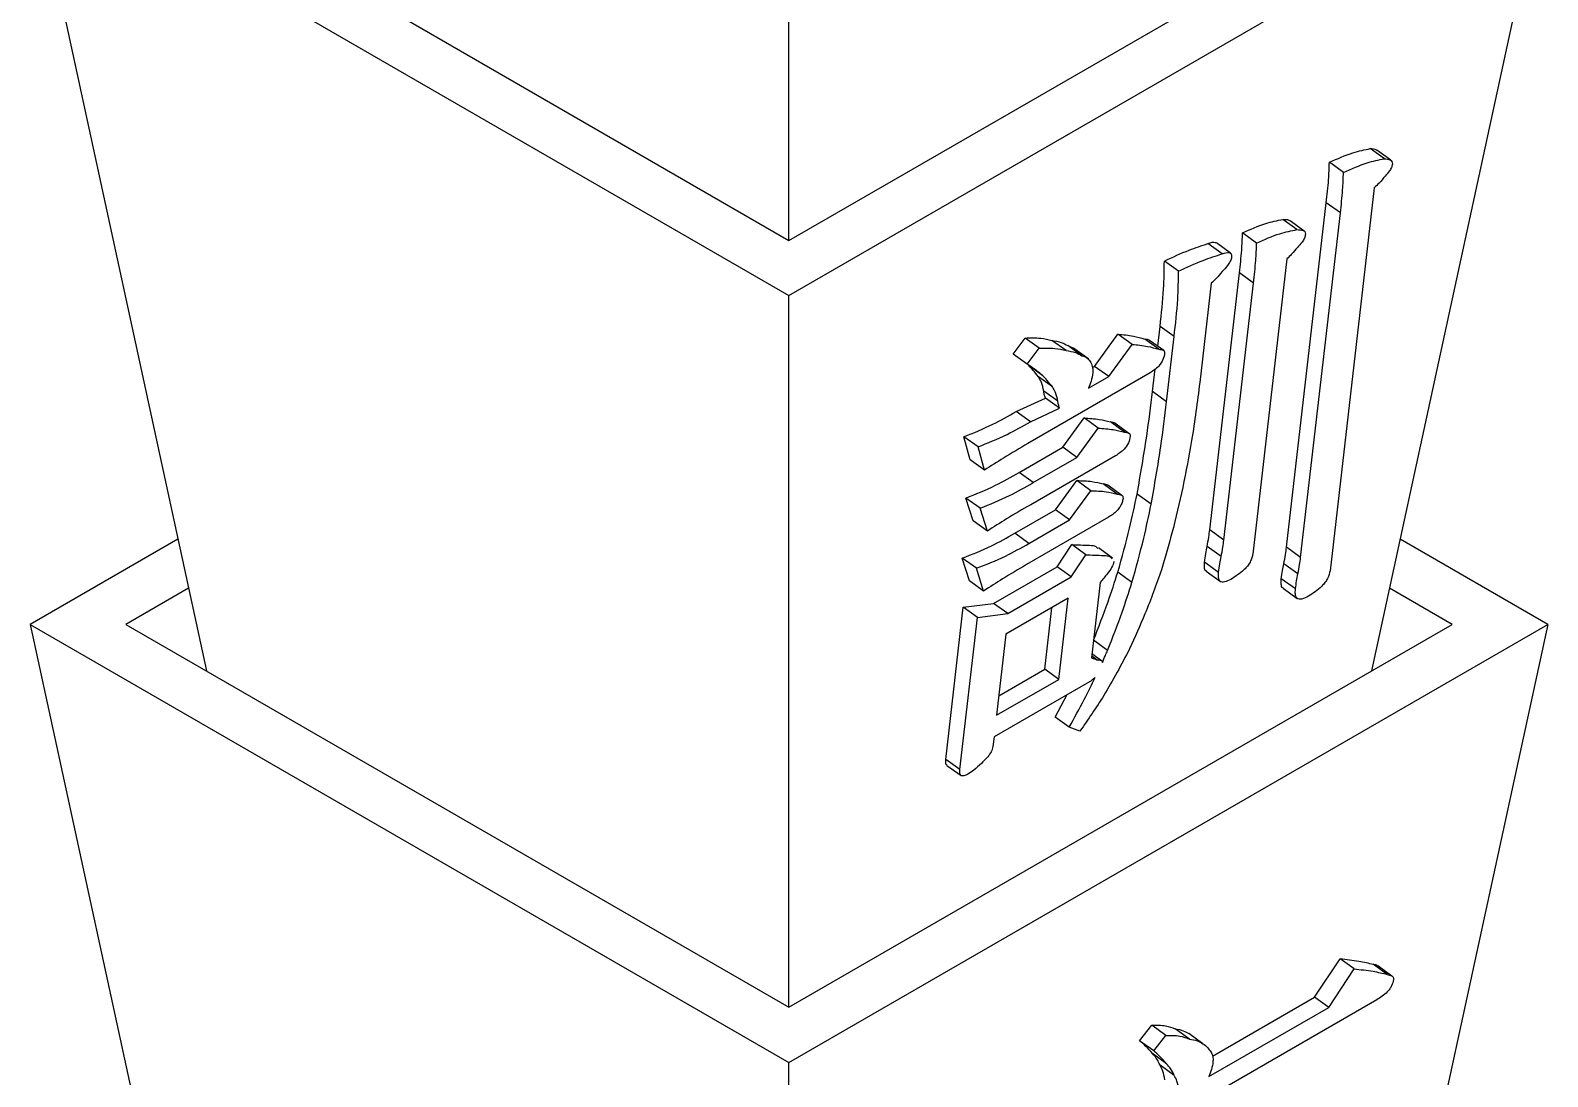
# Model space of a CAD drawing. Header units: millimetres. Extents: x 68 to 201, y 10 to 192.
# Drawn here: x 171.69 to 194.31, y 87.21 to 102.81 of the extents above; entities that cross this region are included whole.
import ezdxf

# ---------------------------------------------------------------- set-up
doc = ezdxf.new("R2010")
doc.units = ezdxf.units.MM

msp = doc.modelspace()

# ---------------------------------------------------------------- linework, layer by layer
at = {"color": 7, "linetype": 'Continuous', "lineweight": 25}
for p, q in [((183.001, 99.68), (183.001, 110.288)), ((171.687, 105.388), (183.001, 98.857)), ((171.687, 105.388), (174.312, 93.264)), ((173.113, 105.388), (183.001, 99.68)), ((183.001, 98.857), (194.315, 105.388)), ((183.001, 99.68), (192.889, 105.388)), ((194.315, 105.388), (191.69, 93.264)), ((191.88, 100.897), (191.67, 101.049)), ((191.976, 100.876), (191.766, 101.027)), ((191.27, 100.693), (191.06, 100.845)), ((191.728, 100.466), (191.069, 94.757)), ((190.42, 95.106), (191.014, 100.243)), ((191.224, 100.092), (191.014, 100.243)), ((190.631, 94.954), (191.224, 100.092)), ((189.974, 99.64), (189.764, 99.792)), ((190.576, 99.841), (190.365, 99.993)), ((190.686, 99.82), (190.476, 99.972)), ((189.459, 99.48), (189.249, 99.632)), ((189.586, 99.492), (189.375, 99.644)), ((188.809, 99.221), (188.599, 99.373)), ((190.425, 99.404), (189.917, 95.005)), ((189.276, 95.365), (189.718, 99.197)), ((189.929, 99.045), (189.718, 99.197)), ((189.297, 99.041), (189.126, 97.561)), ((189.486, 95.213), (189.929, 99.045)), ((183.001, 88.248), (183.001, 98.857)), ((186.344, 97.987), (186.523, 98.225)), ((186.733, 98.073), (186.523, 98.225)), ((187.559, 97.803), (187.907, 98.282)), ((188.118, 98.131), (187.907, 98.282)), ((188.517, 98.058), (188.307, 98.21)), ((188.499, 98.103), (188.534, 98.399)), ((188.744, 98.247), (188.534, 98.399)), ((188.632, 97.276), (188.744, 98.247)), ((186.554, 97.835), (186.344, 97.987)), ((186.554, 97.835), (186.733, 98.073)), ((187.132, 98.038), (186.921, 98.19)), ((187.159, 98.113), (187.245, 98.072)), ((187.37, 97.961), (187.159, 98.113)), ((187.456, 97.92), (187.245, 98.072)), ((187.77, 97.651), (188.118, 98.131)), ((188.59, 98.038), (188.379, 98.19)), ((186.786, 97.662), (186.576, 97.814)), ((187.527, 97.785), (187.559, 97.803)), ((187.77, 97.651), (187.559, 97.803)), ((188.421, 97.428), (188.46, 97.765)), ((188.385, 97.706), (186.563, 96.654)), ((186.93, 97.496), (186.72, 97.648)), ((187.468, 97.477), (187.77, 97.651)), ((186.39, 97.128), (186.827, 97.33)), ((187.011, 97.282), (186.8, 97.434)), ((187.037, 97.178), (186.827, 97.33)), ((188.632, 97.276), (188.421, 97.428)), ((186.6, 96.976), (186.39, 97.128)), ((186.6, 96.976), (187.037, 97.178)), ((187.083, 96.596), (187.401, 97.033)), ((187.294, 96.444), (187.611, 96.881)), ((187.611, 96.881), (187.401, 97.033)), ((188.004, 96.823), (187.794, 96.975)), ((188.071, 96.804), (187.861, 96.955)), ((185.704, 96.407), (185.61, 96.754)), ((185.821, 96.602), (185.61, 96.754)), ((185.915, 96.255), (185.704, 96.407)), ((185.915, 96.255), (185.821, 96.602)), ((186.433, 96.22), (187.083, 96.596)), ((187.871, 96.471), (186.605, 95.74)), ((186.643, 96.069), (187.294, 96.444)), ((187.294, 96.444), (187.083, 96.596)), ((186.643, 96.069), (186.433, 96.22)), ((186.976, 95.664), (187.292, 96.101)), ((187.186, 95.513), (187.502, 95.949)), ((187.502, 95.949), (187.292, 96.101)), ((187.897, 95.899), (187.687, 96.051)), ((187.965, 95.879), (187.754, 96.031)), ((185.749, 95.5), (185.64, 95.838)), ((185.851, 95.687), (185.64, 95.838)), ((188.403, 95.746), (188.192, 95.898)), ((185.96, 95.348), (185.749, 95.5)), ((185.96, 95.348), (185.851, 95.687)), ((186.369, 95.314), (186.976, 95.664)), ((187.765, 95.553), (186.543, 94.848)), ((186.58, 95.163), (187.186, 95.513)), ((187.186, 95.513), (186.976, 95.664)), ((186.58, 95.163), (186.369, 95.314)), ((189.486, 95.213), (189.276, 95.365)), ((173.887, 95.227), (171.687, 93.957)), ((186.999, 94.815), (187.219, 95.145)), ((187.429, 94.993), (187.219, 95.145)), ((187.825, 94.945), (187.615, 95.097)), ((189.446, 94.967), (189.236, 95.119)), ((190.631, 94.954), (190.42, 95.106)), ((194.315, 93.957), (192.115, 95.227)), ((185.693, 94.605), (185.584, 94.944)), ((185.795, 94.792), (185.584, 94.944)), ((186.053, 94.27), (186.999, 94.815)), ((187.209, 94.663), (186.999, 94.815)), ((187.209, 94.663), (187.429, 94.993)), ((189.407, 94.73), (189.197, 94.882)), ((190.591, 94.708), (190.38, 94.86)), ((185.903, 94.453), (185.693, 94.605)), ((185.903, 94.453), (185.795, 94.792)), ((186.264, 94.118), (187.209, 94.663)), ((188.116, 94.582), (187.905, 94.734)), ((189.224, 94.748), (189.434, 94.596)), ((190.554, 94.484), (190.343, 94.636)), ((174.046, 94.495), (173.113, 93.957)), ((187.642, 94.582), (187.512, 93.456)), ((190.371, 94.496), (190.581, 94.344)), ((192.889, 93.957), (191.956, 94.495)), ((185.338, 91.944), (185.6, 94.211)), ((185.6, 94.211), (186.053, 94.27)), ((185.811, 94.059), (185.6, 94.211)), ((186.264, 94.118), (186.053, 94.27)), ((187.166, 94.345), (186.236, 93.808)), ((186.816, 93.289), (186.922, 94.204)), ((187.027, 93.137), (187.166, 94.345)), ((171.687, 93.957), (183.001, 87.425)), ((171.687, 93.957), (174.312, 81.832)), ((173.113, 93.957), (183.001, 88.248)), ((183.001, 87.425), (194.315, 93.957)), ((183.001, 88.248), (192.889, 93.957)), ((185.549, 91.792), (185.811, 94.059)), ((185.811, 94.059), (186.264, 94.118)), ((194.315, 93.957), (191.69, 81.832)), ((186.236, 93.808), (186.097, 92.601)), ((187.753, 93.569), (187.543, 93.721)), ((187.591, 93.428), (187.515, 93.483)), ((187.663, 93.413), (187.519, 93.517)), ((186.131, 92.893), (186.816, 93.289)), ((187.027, 93.137), (186.816, 93.289)), ((187.481, 93.1), (186.06, 92.279)), ((186.097, 92.601), (187.027, 93.137)), ((186.97, 92.575), (187.15, 92.909)), ((187.18, 92.423), (186.97, 92.575)), ((187.34, 92.365), (187.18, 92.423)), ((186.06, 92.279), (186.043, 92.134)), ((185.549, 91.792), (185.338, 91.944)), ((185.357, 91.855), (185.567, 91.703)), ((190.838, 88.398), (191.218, 88.972)), ((191.428, 88.82), (191.218, 88.972)), ((191.049, 88.246), (191.428, 88.82)), ((191.923, 88.738), (191.712, 88.89)), ((191.991, 88.714), (191.781, 88.866)), ((191.766, 88.359), (189.213, 86.885)), ((189.318, 87.52), (190.838, 88.398)), ((191.049, 88.246), (190.838, 88.398)), ((189.263, 87.215), (191.049, 88.246)), ((188.229, 87.75), (188.411, 87.979)), ((188.621, 87.827), (188.411, 87.979)), ((188.44, 87.598), (188.621, 87.827)), ((188.972, 87.774), (188.761, 87.926)), ((189.173, 87.705), (188.962, 87.857)), ((188.44, 87.598), (188.229, 87.75)), ((183.001, 76.816), (183.001, 87.425)), ((188.633, 87.406), (188.423, 87.558)), ((188.746, 87.232), (188.535, 87.384))]:
    msp.add_line(p, q, dxfattribs=at)
for points, knots in [([(191.06, 100.845), (191.179, 100.898), (191.39, 100.994), (191.585, 101.033), (191.67, 101.049)], [0, 0, 0, 0, 0.560237, 1, 1, 1, 1]), ([(191.67, 101.049), (191.703, 101.05), (191.74, 101.05), (191.762, 101.028), (191.765, 101.026)], [0, 0, 0, 0, 0.896757, 1, 1, 1, 1]), ([(191.014, 100.243), (191.027, 100.358), (191.049, 100.563), (191.057, 100.759), (191.06, 100.845)], [0, 0, 0, 0, 0.559994, 1, 1, 1, 1]), ([(191.224, 100.092), (191.237, 100.206), (191.26, 100.411), (191.267, 100.607), (191.27, 100.693)], [0, 0, 0, 0, 0.560001, 1, 1, 1, 1]), ([(191.27, 100.693), (191.389, 100.746), (191.601, 100.843), (191.795, 100.881), (191.88, 100.897)], [0, 0, 0, 0, 0.560237, 1, 1, 1, 1]), ([(191.88, 100.897), (191.912, 100.895), (191.955, 100.893), (191.996, 100.862), (191.998, 100.832), (191.999, 100.817)], [0, 0, 0, 0, 0.558955, 0.780633, 1, 1, 1, 1]), ([(191.999, 100.817), (191.995, 100.8), (191.988, 100.766), (191.948, 100.7), (191.912, 100.662), (191.89, 100.639)], [0, 0, 0, 0, 0.2792211, 0.5604942, 1, 1, 1, 1]), ([(191.89, 100.639), (191.861, 100.603), (191.81, 100.54), (191.753, 100.489), (191.728, 100.466)], [0, 0, 0, 0, 0.56053, 1, 1, 1, 1]), ([(189.718, 99.197), (189.731, 99.311), (189.754, 99.514), (189.761, 99.707), (189.764, 99.792)], [0, 0, 0, 0, 0.5599977, 1, 1, 1, 1]), ([(189.764, 99.792), (189.881, 99.845), (190.09, 99.939), (190.281, 99.976), (190.365, 99.993)], [0, 0, 0, 0, 0.560186, 1, 1, 1, 1]), ([(189.974, 99.64), (190.091, 99.693), (190.3, 99.787), (190.492, 99.824), (190.576, 99.841)], [0, 0, 0, 0, 0.560186, 1, 1, 1, 1]), ([(190.365, 99.993), (190.399, 99.994), (190.441, 99.996), (190.469, 99.975), (190.475, 99.971)], [0, 0, 0, 0, 0.801709, 1, 1, 1, 1]), ([(190.576, 99.841), (190.608, 99.84), (190.653, 99.839), (190.7, 99.817), (190.702, 99.787), (190.703, 99.772)], [0, 0, 0, 0, 0.558916, 0.781469, 1, 1, 1, 1]), ([(188.599, 99.373), (188.723, 99.431), (188.944, 99.534), (189.156, 99.602), (189.249, 99.632)], [0, 0, 0, 0, 0.560052, 1, 1, 1, 1]), ([(189.249, 99.632), (189.291, 99.648), (189.342, 99.668), (189.369, 99.645), (189.373, 99.641)], [0, 0, 0, 0, 0.831651, 1, 1, 1, 1]), ([(189.929, 99.045), (189.941, 99.159), (189.964, 99.362), (189.971, 99.555), (189.974, 99.64)], [0, 0, 0, 0, 0.5599977, 1, 1, 1, 1]), ([(190.582, 99.576), (190.554, 99.541), (190.504, 99.479), (190.449, 99.427), (190.425, 99.404)], [0, 0, 0, 0, 0.561095, 1, 1, 1, 1]), ([(190.703, 99.772), (190.699, 99.753), (190.692, 99.715), (190.647, 99.642), (190.607, 99.601), (190.582, 99.576)], [0, 0, 0, 0, 0.279588, 0.560868, 1, 1, 1, 1]), ([(188.534, 98.399), (188.555, 98.587), (188.593, 98.922), (188.597, 99.235), (188.599, 99.373)], [0, 0, 0, 0, 0.5600503, 1, 1, 1, 1]), ([(188.809, 99.221), (188.933, 99.279), (189.154, 99.382), (189.366, 99.45), (189.459, 99.48)], [0, 0, 0, 0, 0.560052, 1, 1, 1, 1]), ([(189.459, 99.48), (189.499, 99.493), (189.555, 99.512), (189.602, 99.484), (189.602, 99.45), (189.602, 99.434)], [0, 0, 0, 0, 0.558464, 0.779698, 1, 1, 1, 1]), ([(189.602, 99.434), (189.597, 99.412), (189.586, 99.369), (189.531, 99.29), (189.487, 99.243), (189.46, 99.215)], [0, 0, 0, 0, 0.2781244, 0.5600486, 1, 1, 1, 1]), ([(188.744, 98.247), (188.765, 98.435), (188.804, 98.77), (188.808, 99.083), (188.809, 99.221)], [0, 0, 0, 0, 0.5600522, 1, 1, 1, 1]), ([(189.46, 99.215), (189.431, 99.179), (189.379, 99.116), (189.322, 99.064), (189.297, 99.041)], [0, 0, 0, 0, 0.560625, 1, 1, 1, 1]), ([(186.523, 98.225), (186.602, 98.228), (186.743, 98.233), (186.867, 98.203), (186.921, 98.19)], [0, 0, 0, 0, 0.560053, 1, 1, 1, 1]), ([(187.907, 98.282), (187.985, 98.275), (188.124, 98.262), (188.251, 98.226), (188.307, 98.21)], [0, 0, 0, 0, 0.559999, 1, 1, 1, 1]), ([(188.307, 98.21), (188.33, 98.209), (188.357, 98.207), (188.375, 98.192), (188.379, 98.189)], [0, 0, 0, 0, 0.830107, 1, 1, 1, 1]), ([(186.733, 98.073), (186.812, 98.076), (186.954, 98.081), (187.078, 98.051), (187.132, 98.038)], [0, 0, 0, 0, 0.560055, 1, 1, 1, 1]), ([(186.921, 98.19), (186.97, 98.182), (187.056, 98.168), (187.128, 98.13), (187.159, 98.113)], [0, 0, 0, 0, 0.559884, 1, 1, 1, 1]), ([(187.132, 98.038), (187.18, 98.031), (187.267, 98.017), (187.338, 97.978), (187.37, 97.961)], [0, 0, 0, 0, 0.559887, 1, 1, 1, 1]), ([(188.118, 98.131), (188.196, 98.123), (188.335, 98.11), (188.462, 98.074), (188.517, 98.058)], [0, 0, 0, 0, 0.559999, 1, 1, 1, 1]), ([(188.603, 98.001), (188.598, 97.97), (188.587, 97.907), (188.503, 97.781), (188.43, 97.734), (188.385, 97.706)], [0, 0, 0, 0, 0.281265, 0.55975, 1, 1, 1, 1]), ([(188.517, 98.058), (188.539, 98.055), (188.569, 98.051), (188.601, 98.033), (188.603, 98.012), (188.603, 98.001)], [0, 0, 0, 0, 0.558886, 0.781499, 1, 1, 1, 1]), ([(186.786, 97.662), (186.745, 97.697), (186.671, 97.759), (186.59, 97.812), (186.554, 97.835)], [0, 0, 0, 0, 0.559952, 1, 1, 1, 1]), ([(186.72, 97.648), (186.694, 97.68), (186.648, 97.738), (186.598, 97.791), (186.576, 97.814)], [0, 0, 0, 0, 0.5599838, 1, 1, 1, 1]), ([(187.37, 97.961), (187.401, 97.951), (187.456, 97.932), (187.488, 97.882), (187.502, 97.859)], [0, 0, 0, 0, 0.5606967, 1, 1, 1, 1]), ([(187.502, 97.859), (187.513, 97.835), (187.532, 97.793), (187.531, 97.732), (187.53, 97.705)], [0, 0, 0, 0, 0.559785, 1, 1, 1, 1]), ([(186.8, 97.434), (186.79, 97.479), (186.772, 97.559), (186.736, 97.621), (186.72, 97.648)], [0, 0, 0, 0, 0.559658, 1, 1, 1, 1]), ([(186.93, 97.496), (186.905, 97.528), (186.859, 97.586), (186.809, 97.639), (186.786, 97.662)], [0, 0, 0, 0, 0.5599838, 1, 1, 1, 1]), ([(187.53, 97.705), (187.524, 97.664), (187.512, 97.592), (187.482, 97.512), (187.468, 97.477)], [0, 0, 0, 0, 0.560964, 1, 1, 1, 1]), ([(189.126, 97.561), (189.09, 97.275), (189.026, 96.765), (188.92, 96.233), (188.873, 95.999)], [0, 0, 0, 0, 0.55999, 1, 1, 1, 1]), ([(186.827, 97.33), (186.82, 97.348), (186.807, 97.379), (186.802, 97.417), (186.8, 97.434)], [0, 0, 0, 0, 0.559824, 1, 1, 1, 1]), ([(187.011, 97.282), (187.001, 97.327), (186.983, 97.407), (186.946, 97.469), (186.93, 97.496)], [0, 0, 0, 0, 0.559659, 1, 1, 1, 1]), ([(188.192, 95.898), (188.243, 96.188), (188.333, 96.705), (188.395, 97.207), (188.421, 97.428)], [0, 0, 0, 0, 0.559983, 1, 1, 1, 1]), ([(185.61, 96.754), (185.754, 96.811), (186.009, 96.914), (186.273, 97.063), (186.39, 97.128)], [0, 0, 0, 0, 0.559903, 1, 1, 1, 1]), ([(187.037, 97.178), (187.03, 97.196), (187.018, 97.227), (187.013, 97.265), (187.011, 97.282)], [0, 0, 0, 0, 0.559811, 1, 1, 1, 1]), ([(188.403, 95.746), (188.453, 96.036), (188.544, 96.553), (188.605, 97.055), (188.632, 97.276)], [0, 0, 0, 0, 0.559985, 1, 1, 1, 1]), ([(185.821, 96.602), (185.964, 96.66), (186.22, 96.763), (186.484, 96.911), (186.6, 96.976)], [0, 0, 0, 0, 0.559903, 1, 1, 1, 1]), ([(187.401, 97.033), (187.477, 97.028), (187.614, 97.019), (187.739, 96.989), (187.794, 96.975)], [0, 0, 0, 0, 0.560013, 1, 1, 1, 1]), ([(187.611, 96.881), (187.688, 96.876), (187.824, 96.867), (187.949, 96.837), (188.004, 96.823)], [0, 0, 0, 0, 0.560013, 1, 1, 1, 1]), ([(187.794, 96.975), (187.817, 96.974), (187.843, 96.972), (187.859, 96.956), (187.86, 96.955)], [0, 0, 0, 0, 0.91316, 1, 1, 1, 1]), ([(186.563, 96.654), (186.442, 96.582), (186.226, 96.454), (186.01, 96.316), (185.915, 96.255)], [0, 0, 0, 0, 0.560017, 1, 1, 1, 1]), ([(188.088, 96.759), (188.083, 96.728), (188.071, 96.666), (187.986, 96.544), (187.915, 96.498), (187.871, 96.471)], [0, 0, 0, 0, 0.280885, 0.559409, 1, 1, 1, 1]), ([(188.004, 96.823), (188.026, 96.82), (188.057, 96.816), (188.087, 96.793), (188.088, 96.77), (188.088, 96.759)], [0, 0, 0, 0, 0.559417, 0.780912, 1, 1, 1, 1]), ([(185.64, 95.838), (185.786, 95.898), (186.046, 96.003), (186.315, 96.154), (186.433, 96.22)], [0, 0, 0, 0, 0.559907, 1, 1, 1, 1]), ([(185.851, 95.687), (185.996, 95.746), (186.257, 95.851), (186.525, 96.002), (186.643, 96.069)], [0, 0, 0, 0, 0.559907, 1, 1, 1, 1]), ([(187.292, 96.101), (187.369, 96.098), (187.507, 96.094), (187.632, 96.064), (187.687, 96.051)], [0, 0, 0, 0, 0.560056, 1, 1, 1, 1]), ([(187.502, 95.949), (187.579, 95.946), (187.718, 95.942), (187.842, 95.912), (187.897, 95.899)], [0, 0, 0, 0, 0.560056, 1, 1, 1, 1]), ([(187.687, 96.051), (187.71, 96.05), (187.736, 96.048), (187.752, 96.032), (187.754, 96.03)], [0, 0, 0, 0, 0.91316, 1, 1, 1, 1]), ([(188.873, 95.999), (188.822, 95.773), (188.732, 95.368), (188.609, 94.952), (188.555, 94.769)], [0, 0, 0, 0, 0.560007, 1, 1, 1, 1]), ([(186.605, 95.74), (186.485, 95.671), (186.271, 95.547), (186.055, 95.409), (185.96, 95.348)], [0, 0, 0, 0, 0.560026, 1, 1, 1, 1]), ([(187.982, 95.835), (187.978, 95.815), (187.972, 95.775), (187.94, 95.708), (187.87, 95.619), (187.808, 95.58), (187.765, 95.553)], [0, 0, 0, 0, 0.18726, 0.374105, 0.561112, 1, 1, 1, 1]), ([(187.897, 95.899), (187.919, 95.896), (187.95, 95.891), (187.98, 95.869), (187.981, 95.846), (187.982, 95.835)], [0, 0, 0, 0, 0.559417, 0.780912, 1, 1, 1, 1]), ([(187.905, 94.734), (187.967, 94.954), (188.076, 95.348), (188.157, 95.73), (188.192, 95.898)], [0, 0, 0, 0, 0.5599294, 1, 1, 1, 1]), ([(188.116, 94.582), (188.177, 94.802), (188.287, 95.196), (188.367, 95.578), (188.403, 95.746)], [0, 0, 0, 0, 0.5599294, 1, 1, 1, 1]), ([(185.584, 94.944), (185.728, 95), (185.985, 95.1), (186.252, 95.249), (186.369, 95.314)], [0, 0, 0, 0, 0.559934, 1, 1, 1, 1]), ([(189.236, 95.119), (189.245, 95.166), (189.261, 95.249), (189.271, 95.33), (189.276, 95.365)], [0, 0, 0, 0, 0.559988, 1, 1, 1, 1]), ([(185.795, 94.792), (185.939, 94.848), (186.196, 94.948), (186.462, 95.097), (186.58, 95.163)], [0, 0, 0, 0, 0.559934, 1, 1, 1, 1]), ([(187.219, 95.145), (187.306, 95.142), (187.428, 95.137), (187.57, 95.133), (187.597, 95.097), (187.606, 95.086)], [0, 0, 0, 0, 0.639442, 0.890681, 1, 1, 1, 1]), ([(189.197, 94.882), (189.203, 94.925), (189.213, 95.003), (189.229, 95.083), (189.236, 95.119)], [0, 0, 0, 0, 0.559932, 1, 1, 1, 1]), ([(189.446, 94.967), (189.455, 95.014), (189.472, 95.097), (189.482, 95.178), (189.486, 95.213)], [0, 0, 0, 0, 0.559988, 1, 1, 1, 1]), ([(190.38, 94.86), (190.389, 94.906), (190.406, 94.99), (190.416, 95.07), (190.42, 95.106)], [0, 0, 0, 0, 0.559983, 1, 1, 1, 1]), ([(186.543, 94.848), (186.424, 94.777), (186.211, 94.652), (185.998, 94.514), (185.903, 94.453)], [0, 0, 0, 0, 0.560015, 1, 1, 1, 1]), ([(187.429, 94.993), (187.516, 94.99), (187.638, 94.986), (187.78, 94.981), (187.808, 94.945), (187.816, 94.934)], [0, 0, 0, 0, 0.639447, 0.890687, 1, 1, 1, 1]), ([(187.85, 94.896), (187.839, 94.865), (187.818, 94.803), (187.737, 94.696), (187.678, 94.625), (187.642, 94.582)], [0, 0, 0, 0, 0.277194, 0.559383, 1, 1, 1, 1]), ([(189.226, 94.752), (189.223, 94.752), (189.201, 94.755), (189.194, 94.808), (189.196, 94.857), (189.197, 94.882)], [0, 0, 0, 0, 0.072422, 0.535953, 1, 1, 1, 1]), ([(189.407, 94.73), (189.413, 94.773), (189.424, 94.851), (189.439, 94.932), (189.446, 94.967)], [0, 0, 0, 0, 0.559932, 1, 1, 1, 1]), ([(189.917, 95.005), (189.914, 94.986), (189.907, 94.949), (189.879, 94.885), (189.839, 94.825), (189.743, 94.722), (189.657, 94.669), (189.588, 94.626)], [0, 0, 0, 0, 0.125327, 0.250611, 0.375899, 0.501189, 1, 1, 1, 1]), ([(190.343, 94.636), (190.349, 94.677), (190.359, 94.75), (190.374, 94.826), (190.38, 94.86)], [0, 0, 0, 0, 0.559918, 1, 1, 1, 1]), ([(190.591, 94.708), (190.6, 94.754), (190.616, 94.838), (190.626, 94.918), (190.631, 94.954)], [0, 0, 0, 0, 0.559983, 1, 1, 1, 1]), ([(187.543, 93.721), (187.617, 93.912), (187.751, 94.252), (187.858, 94.587), (187.905, 94.734)], [0, 0, 0, 0, 0.559986, 1, 1, 1, 1]), ([(188.555, 94.769), (188.478, 94.551), (188.338, 94.161), (188.159, 93.766), (188.08, 93.592)], [0, 0, 0, 0, 0.559965, 1, 1, 1, 1]), ([(189.588, 94.626), (189.557, 94.611), (189.495, 94.579), (189.424, 94.589), (189.402, 94.653), (189.406, 94.704), (189.407, 94.73)], [0, 0, 0, 0, 0.280443, 0.558661, 0.779208, 1, 1, 1, 1]), ([(190.372, 94.499), (190.37, 94.499), (190.348, 94.503), (190.339, 94.558), (190.342, 94.61), (190.343, 94.636)], [0, 0, 0, 0, 0.0554656, 0.5264421, 1, 1, 1, 1]), ([(190.554, 94.484), (190.559, 94.525), (190.569, 94.598), (190.584, 94.674), (190.591, 94.708)], [0, 0, 0, 0, 0.559918, 1, 1, 1, 1]), ([(191.069, 94.757), (191.06, 94.718), (191.048, 94.659), (190.995, 94.578), (190.901, 94.473), (190.815, 94.419), (190.746, 94.376)], [0, 0, 0, 0, 0.2489325, 0.3742928, 0.5001603, 1, 1, 1, 1]), ([(187.753, 93.569), (187.828, 93.76), (187.961, 94.1), (188.069, 94.435), (188.116, 94.582)], [0, 0, 0, 0, 0.559986, 1, 1, 1, 1]), ([(190.746, 94.376), (190.713, 94.358), (190.647, 94.323), (190.572, 94.335), (190.548, 94.402), (190.552, 94.457), (190.554, 94.484)], [0, 0, 0, 0, 0.280821, 0.559235, 0.779015, 1, 1, 1, 1]), ([(188.08, 93.592), (187.958, 93.358), (187.74, 92.939), (187.462, 92.541), (187.34, 92.365)], [0, 0, 0, 0, 0.559743, 1, 1, 1, 1]), ([(187.512, 93.456), (187.527, 93.451), (187.555, 93.444), (187.58, 93.433), (187.591, 93.428)], [0, 0, 0, 0, 0.5599546, 1, 1, 1, 1]), ([(187.675, 93.39), (187.689, 93.424), (187.716, 93.483), (187.742, 93.543), (187.753, 93.569)], [0, 0, 0, 0, 0.559921, 1, 1, 1, 1]), ([(187.591, 93.428), (187.611, 93.427), (187.638, 93.426), (187.668, 93.414), (187.672, 93.398), (187.675, 93.39)], [0, 0, 0, 0, 0.559871, 0.782809, 1, 1, 1, 1]), ([(187.18, 92.423), (187.256, 92.561), (187.392, 92.808), (187.515, 93.056), (187.569, 93.165)], [0, 0, 0, 0, 0.55993, 1, 1, 1, 1]), ([(187.569, 93.165), (187.552, 93.151), (187.523, 93.126), (187.494, 93.108), (187.481, 93.1)], [0, 0, 0, 0, 0.559528, 1, 1, 1, 1]), ([(186.043, 92.134), (186.036, 92.109), (186.022, 92.058), (185.954, 91.968), (185.902, 91.914), (185.87, 91.882)], [0, 0, 0, 0, 0.277664, 0.559603, 1, 1, 1, 1]), ([(185.358, 91.858), (185.356, 91.858), (185.342, 91.86), (185.336, 91.895), (185.338, 91.928), (185.338, 91.944)], [0, 0, 0, 0, 0.075085, 0.536703, 1, 1, 1, 1]), ([(185.87, 91.882), (185.833, 91.848), (185.767, 91.787), (185.699, 91.743), (185.669, 91.724)], [0, 0, 0, 0, 0.55989, 1, 1, 1, 1]), ([(185.669, 91.724), (185.649, 91.713), (185.607, 91.691), (185.56, 91.699), (185.546, 91.741), (185.548, 91.775), (185.549, 91.792)], [0, 0, 0, 0, 0.280295, 0.559042, 0.779112, 1, 1, 1, 1]), ([(191.218, 88.972), (191.313, 88.962), (191.484, 88.946), (191.643, 88.907), (191.712, 88.89)], [0, 0, 0, 0, 0.560016, 1, 1, 1, 1]), ([(191.428, 88.82), (191.524, 88.81), (191.694, 88.794), (191.853, 88.755), (191.923, 88.738)], [0, 0, 0, 0, 0.560017, 1, 1, 1, 1]), ([(191.712, 88.89), (191.738, 88.887), (191.765, 88.884), (191.781, 88.866), (191.781, 88.866)], [0, 0, 0, 0, 0.991641, 1, 1, 1, 1]), ([(191.923, 88.738), (191.947, 88.732), (191.981, 88.725), (192.013, 88.698), (192.015, 88.673), (192.016, 88.66)], [0, 0, 0, 0, 0.559292, 0.780822, 1, 1, 1, 1]), ([(192.016, 88.66), (192.009, 88.63), (192, 88.584), (191.96, 88.52), (191.888, 88.435), (191.82, 88.393), (191.766, 88.359)], [0, 0, 0, 0, 0.249384, 0.375084, 0.500655, 1, 1, 1, 1]), ([(188.411, 87.979), (188.482, 87.981), (188.61, 87.984), (188.715, 87.944), (188.761, 87.926)], [0, 0, 0, 0, 0.560137, 1, 1, 1, 1]), ([(188.621, 87.827), (188.693, 87.829), (188.821, 87.832), (188.926, 87.792), (188.972, 87.774)], [0, 0, 0, 0, 0.560132, 1, 1, 1, 1]), ([(188.761, 87.926), (188.802, 87.919), (188.876, 87.907), (188.936, 87.872), (188.962, 87.857)], [0, 0, 0, 0, 0.560148, 1, 1, 1, 1]), ([(188.423, 87.558), (188.389, 87.597), (188.328, 87.665), (188.259, 87.724), (188.229, 87.75)], [0, 0, 0, 0, 0.559969, 1, 1, 1, 1]), ([(188.633, 87.406), (188.599, 87.445), (188.538, 87.513), (188.47, 87.572), (188.44, 87.598)], [0, 0, 0, 0, 0.55996, 1, 1, 1, 1]), ([(188.972, 87.774), (189.013, 87.767), (189.087, 87.755), (189.147, 87.72), (189.173, 87.705)], [0, 0, 0, 0, 0.560147, 1, 1, 1, 1]), ([(189.173, 87.705), (189.198, 87.686), (189.243, 87.654), (189.276, 87.606), (189.29, 87.585)], [0, 0, 0, 0, 0.560215, 1, 1, 1, 1]), ([(189.29, 87.585), (189.303, 87.564), (189.325, 87.526), (189.325, 87.468), (189.324, 87.443)], [0, 0, 0, 0, 0.56025, 1, 1, 1, 1]), ([(188.535, 87.384), (188.518, 87.42), (188.486, 87.486), (188.442, 87.536), (188.423, 87.558)], [0, 0, 0, 0, 0.559873, 1, 1, 1, 1]), ([(188.605, 87.166), (188.597, 87.212), (188.584, 87.294), (188.55, 87.356), (188.535, 87.384)], [0, 0, 0, 0, 0.559628, 1, 1, 1, 1]), ([(188.746, 87.232), (188.728, 87.269), (188.697, 87.334), (188.653, 87.384), (188.633, 87.406)], [0, 0, 0, 0, 0.559866, 1, 1, 1, 1]), ([(189.324, 87.443), (189.318, 87.402), (189.308, 87.33), (189.277, 87.25), (189.263, 87.215)], [0, 0, 0, 0, 0.5601651, 1, 1, 1, 1]), ([(188.815, 87.014), (188.808, 87.06), (188.794, 87.142), (188.761, 87.205), (188.746, 87.232)], [0, 0, 0, 0, 0.559628, 1, 1, 1, 1])]:
    msp.add_open_spline(points, degree=3, knots=knots, dxfattribs=at)

doc.saveas('drawing.dxf')
